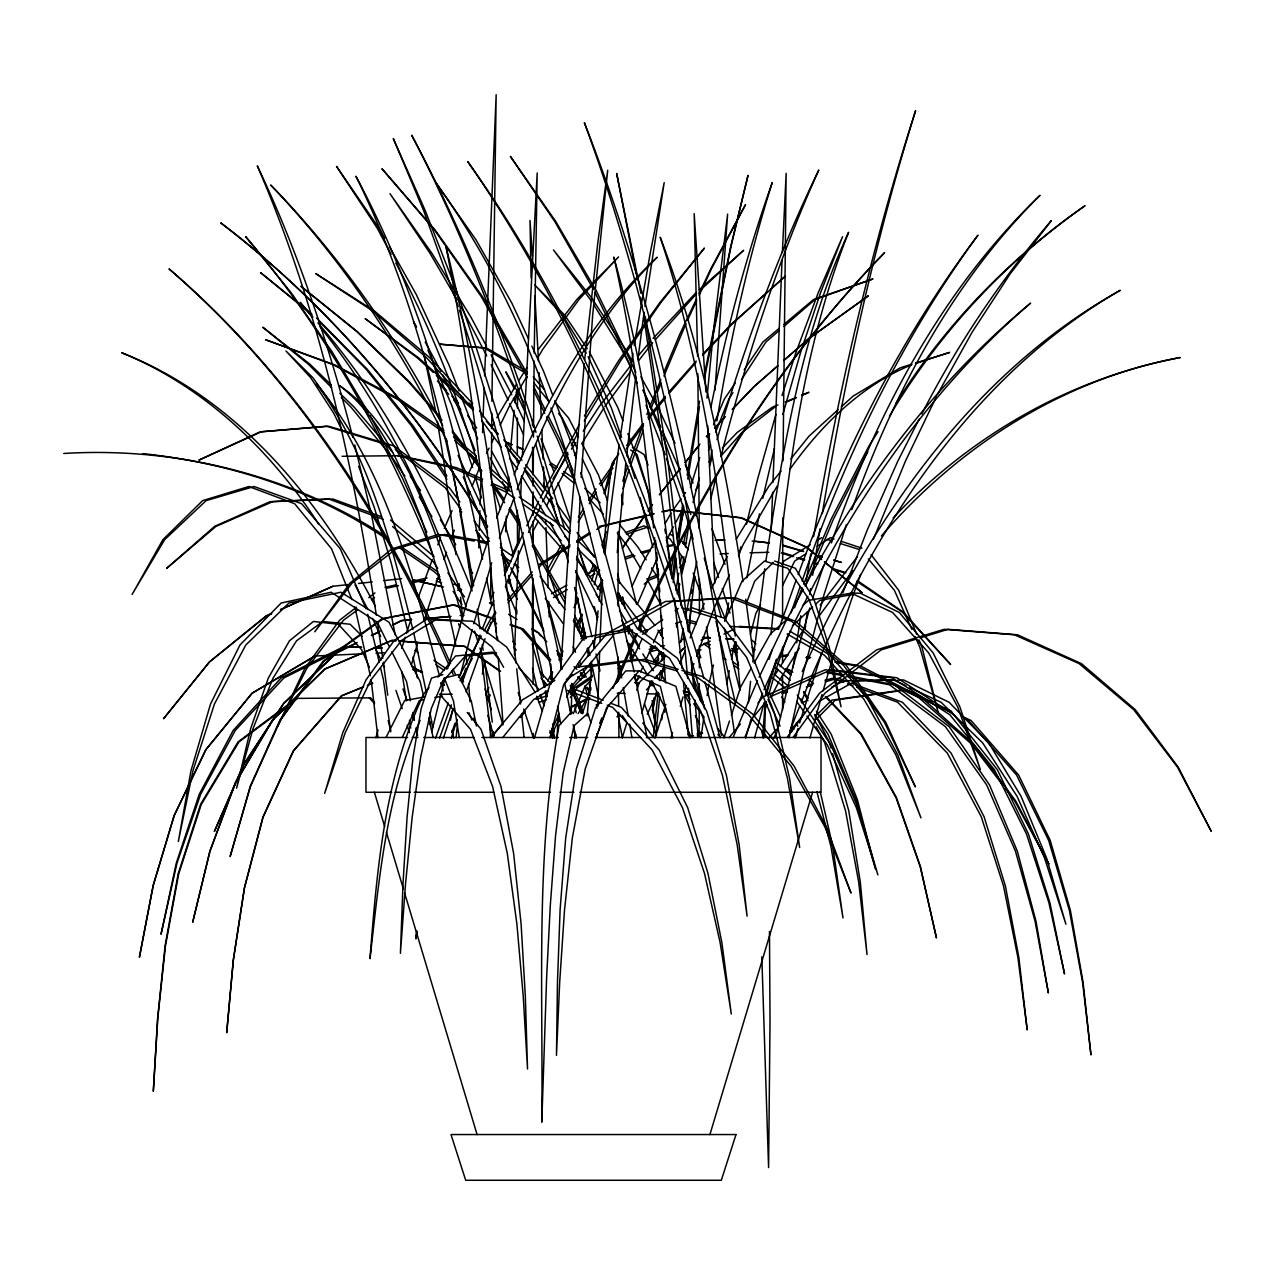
<?xml version="1.0" encoding="UTF-8"?>
<svg xmlns="http://www.w3.org/2000/svg" width="1275" height="1275" viewBox="0 0 1275 1275"><rect width="100%" height="100%" fill="white"/><g stroke="black" fill="none" stroke-linecap="round" stroke-linejoin="round"><path stroke-width="1.5" d="M490.413 737.508L490.429 723.817M517.283 462.889L517.283 458.984M517.299 455.079L517.395 418.057M532.982 578.212L533.093 684.293M533.014 546.8L533.062 521.316M618.008 605.944L618.216 531.563M782.547 674.555L782.595 709.92M782.547 662.777L782.563 647.078M782.563 619.602L782.786 517.698M490.716 598.692L490.843 567.407M532.567 583.966L532.376 634.679M532.679 545.19L532.695 529.587M699.353 667.797L699.385 646.106M699.433 614.55L699.385 579.376M533.093 515.435L533.109 511.514M533.125 507.609L533.189 491.927M533.205 486.046L533.237 478.221M533.253 474.3L533.38 448.864M699.098 737.269L699.21 709.442M699.274 695.528L699.322 683.607M517.443 408.335L517.666 390.07M491.337 479.464L491.656 432.56M491.688 428.655L491.815 413.02M533.476 437.134L533.508 431.269M533.54 427.364L534.129 361M783.025 460.944L786.149 173.368L782.372 252.625M491.927 401.29L496.166 94.733L484.596 375.902M534.209 353.207L537.189 172.97L522.352 456.673M571.152 713.745L572.045 684.181M596.859 737.54L596.971 733.635M597.8 706.318L599.648 651.35M764.474 737.428L765.383 707.96M478.747 547.867L479.177 534.177M479.304 530.273L479.926 510.733M480.117 504.868L481.312 469.694M482.572 432.56L482.906 422.79M483.113 416.925L484.181 387.616M599.999 641.468L602.485 582.308M771.248 529.428L772.602 492.262M772.953 482.476L782.037 260.387M514.447 654.808L518.415 550.736M573.16 652.657L580.125 497.154M518.718 542.879L519.61 521.316M520.598 497.808L521.507 476.26M504.262 560.745L504.454 556.856M505.649 531.659L506.398 516.152M557.095 737.396L558.354 713.745M581.209 477.488L592.716 314.638L607.713 170.26L597.863 242.314L584.667 359.709M507.864 490.493L508.661 476.643M715.004 390.198L727.627 214.136L713.745 328.552L706.956 398.103M560.841 668.419L569.638 532.552L584.269 363.63M689.201 632.543L691.162 601.322M603.856 552.76L607.171 502.669L610.916 469.822L614.917 459.271M691.703 593.512L691.974 589.608M510.574 449.23L514.128 410.279M762.625 737.603L765.207 702.668M765.781 694.907L766.068 691.034M653.167 707.928L653.979 698.094M617.243 552.601L625.754 463.67M770.897 634.663C785.033 498.971 797.863 360.156 848.592 232.305C800.987 335.644 782.962 449.406 765.877 561.032M587.09 716.056L588.811 698.477M589.193 694.572L592.19 665.327M416.67 930.957L415.889 938.878L416.893 931.18M456.115 737.699L457.486 724.216M748.377 702.668L750.577 681.328M655.701 735.484L659.781 696.23M688.627 631.205L694.779 576.125M594.07 647.812L598.055 610.821M653.31 737.444L658.171 692.309M626.647 455.781L635.699 376.89M661.613 678.571L662.761 668.769M663.908 658.968L664.371 655.047M599.17 601.115L601.704 579.774M604.701 554.545L619.14 444.465M661.741 719.833L662.442 713.952M659.653 678.571L660.593 670.73M661.789 660.928L662.729 653.087M752.792 661.9L764.761 568.762M657.549 662.777L658.761 653.007M660.912 635.396L661.629 629.531M791.695 731.818L792.173 727.945M637.946 359.231L644.098 312.232M673.2 582.563L676.292 559.103M677.583 549.318L683.687 506.334M675.846 551.278L672.132 578.659C658.824 470.507 642.903 362.259 613.833 257.072C633.803 346.21 645.023 437.022 653.565 527.882M677.71 537.572L682.699 504.39M804.908 629.244L807.314 611.857M809.737 594.469L810.533 588.668M619.969 438.696L632.958 353.35M644.943 306.398L664.195 182.628L650.457 251.94L634.217 345.509M709.984 463.478L711.976 449.884M687.751 479.017L699.465 406.964M700.852 737.779L704.007 716.693M707.147 695.624L708.868 684.133M792.938 667.893L795.265 652.433M796.716 642.775L800.78 615.713M683.878 496.581L684.468 492.676M687.145 475.113L699.545 401.131M678.491 591.664L679.702 583.902M681.519 572.252L683.942 556.713M685.44 546.991L689.074 523.69M812.653 575.184L819.921 528.966M822.343 513.554L823.252 507.785C845.883 373.687 875.144 240.561 915.609 110.654C870.713 249.773 838.105 392.62 813.625 536.663M675.941 590.58L678.746 573.176M680.308 563.502L681.551 555.773M683.416 544.17L688.309 521.316M734.416 650.027L735.675 642.154M806.151 580.954L810.709 554.003M716.885 420.925C730.161 340.377 747.676 260.419 772.283 182.516C746.146 255.797 726.272 331.197 710.86 407.426M515.084 402.661L517.363 390.07M670.491 573.176L675.065 548.027M676.834 538.369L684.245 510.016M746.799 577.878L759.486 513.857M482.412 674.172L484.914 660.737M704.581 377.814L731.053 246.33L748.027 175.36L730.766 246.33L704.533 373.942M680.754 642.058L683.288 628.527M685.472 616.941L696.772 561.494M652.816 710.111L656.211 692.516M725.363 618.407L728.583 603.011M726.623 684.133L729.268 670.762M731.515 659.318L734.91 642.138M762.801 498.286L774.435 448.497M738.719 556.617L740.839 546.959M450.378 720.263L452.928 708.661M788.97 737.715L803.409 672.308L824.001 594.692L846.441 524.535M709.33 682.221L713.442 665.04M719.403 640.225L720.327 636.416M677.073 593.799L679.368 584.301M681.663 574.786L691.783 532.982M775.487 737.715L791.361 672.308L809.864 607.936M710.844 498.652L715.96 477.631M721.092 456.609L723.881 445.134C748.648 351.247 778.882 258.618 818.805 169.989C776.905 256.61 744.09 347.294 717.044 439.556M431.699 731.866L444.64 679.671M462.347 681.854L465.678 668.419M580.778 636.05L583.153 626.503M746.417 524.2L757.685 478.81L775.901 414.391M693.074 502.477L699.258 477.998M578.197 630.328L582.117 615.028M750.433 634.424L755.82 613.546L760.506 604.796M549.876 737.906L563.646 684.787L595.983 637.532L632.607 630.025M460.163 675.814L472.244 629.595M473.742 623.826L491.72 562.737M604.047 493.521L612.064 463.415L618.773 453.597M754.561 738.018L764.251 702.302M766.291 694.779L776.714 659.334M696.038 515.849L699.178 504.39M709.585 466.156L712.199 456.609M690.428 487.417L699.688 457.534M375.902 737.747L378.022 730.081M809.976 737.986L822.024 694.604M823.076 690.843L830.87 664.403M594.293 584.667L597.991 571.407M641.835 713.155L650.425 682.731M764.41 709.888L766.546 702.382M768.682 694.859L775.104 672.339L788.444 633.611M782.85 414.391L800.668 352.203L820.542 292.772L842.552 236.704L818.215 292.772L796.03 352.203L781.989 395.553M411.363 664.865L417.435 643.843M424.049 620.893L439.046 574.292M591.791 580.89L595.616 567.63M602.183 544.887L606.278 531.707M745.636 738.018L751.039 719.227M812.589 598.485L823.809 565.096M447.764 668.307L466.793 602.645L488.883 537.891M534.448 737.906L549.796 684.787L584.109 637.532L628.511 628.846L669.502 658.251L700.692 711.067L722.447 775.327L737.173 844.672L747.102 916.151L739.149 844.672L726.415 775.327L706.621 711.067L677.423 658.251L638.393 628.846M765.414 694.859L771.407 674.22M670.921 738.082L672.562 732.456M680.292 706.238L683.049 696.883M684.165 693.138L686.364 685.647M709.904 1134.622L812.605 792.269M795.09 737.986L797.943 728.551M799.664 722.893L821.53 653.613M622.248 737.874L626.902 722.654M636.783 690.333L639.11 682.731L665.502 656.37M499.402 538.034L514.319 497.17M623.045 488.612L628.989 469.869M832.065 660.625L850.664 601.975L860.657 574.387M401.689 648.401L405.243 637.213M406.438 633.5L411.188 618.598M451.207 738.193L457.167 719.642M466.124 691.799L485.042 638.663M574.563 738.082L575.774 734.336M582.404 713.745L590.851 687.528M654.952 738.082L665.821 704.374M769.064 659.334L772.076 650.059M779.296 627.778L796.158 580.045M604.605 493.521L611.347 472.818M622.774 481.105L627.81 466.172M723.913 737.986L729.491 720.997M731.34 715.339L740.648 687.034L751.198 668.18M443.349 738.193L453.326 708.502M444.051 559.582L446.553 552.234M450.936 539.373L454.298 530.177M451.796 732.631L454.952 723.355M831.427 542.895C876.212 414.646 941.093 290.238 1040.033 195.33C952.043 282.397 893.392 394.134 851.812 509.665M627.252 629.946L628.527 626.232M790.978 612.924L800.174 586.643M802.134 581.018C844.257 458.347 901.058 339.963 977.973 235.174C900.501 337.875 842.137 453.948 798.166 574.579M771.949 672.339L776.475 659.43M794.548 607.777L802.118 587.679M439.556 738.209L451.318 704.82M435.572 738.209L448.258 702.971M630.312 466.172L642.935 431.046M648.258 416.272L649.581 412.574M650.919 408.877L655.796 396.031M873.343 539.437L905.489 461.008L936.408 396.573M487.034 633.197L491.018 622.232M492.341 618.566L495.178 611.235M691.241 670.841L693.903 663.542M696.58 656.242L713.904 608.749L729.443 574.69M629.165 462.474L643.492 423.667M646.903 414.423L648.258 410.725M649.628 407.028L660.785 379.679M417.977 598.182L432.337 559.582M437.803 544.887L440.544 537.54M517.092 489.775C549.174 404.797 592.19 321.81 657.199 257.231C595.266 314.925 552.426 389.289 517.762 465.71L514.112 474.714M595.855 738.257L608.318 705.027M746.497 603.059L754.688 581.161L773.319 562.387M462.076 682.523L480.037 635.014M482.109 629.531L493.744 600.573M599.664 723.499L601.752 717.952M612.924 688.42L635.89 633.834M842.823 592.779L867.159 530.241L897.871 461.008L919.148 419.188M680.053 663.542L685.089 650.76M690.126 637.962L704.198 603.521M789.799 731.212L799.839 705.776M801.274 702.143L810.581 678.539M708.39 450.25L710.573 444.784M715.673 432.034L728.758 399.234L732.998 392.684M745.174 736.711L762.593 693.249M764.044 689.632L794.309 622.598M460.259 515.451L461.741 511.769M468.451 495.194L469.949 491.512M472.18 485.982L479.623 467.574M496.613 517.937L510.462 483.719M488.022 700.278L490.253 694.811M657.278 392.397L660.992 383.313M663.956 376.045L685.982 323.611M505.777 585.432L524.248 541.397M485.823 694.811L488.851 687.544M663.813 372.412L679.75 334.273L696.628 298.733M805.529 585.878L833.324 519.355L867.797 451.717M773.782 738.48L776.061 733.029M637.277 604.398L657.422 557.685M708.151 437.5L709.681 433.851M713.522 424.734L724.28 399.234L735.34 382.867M616.638 682.874L637.325 633.834M638.855 630.201C698.796 491.815 779.105 361.032 884.627 252.625C782.707 356.665 704.469 481.679 644.465 613.897M476.531 726.081L471.272 700.979L458.155 674.602L444.178 678.141L431.348 708.406L420.638 757.318L412.144 817.434L405.546 883.734L400.414 953.302L403.012 883.734L407.06 817.434L413.02 757.318L421.18 708.406L431.476 678.141L442.903 674.602M733.412 736.711L757.446 680.722M803.648 584.077L831.077 519.355L868.642 446.521L878.029 431.699M504.422 575.471L523.451 532.838M638.201 628.384L643.604 615.666M573.304 713.602L584.842 686.763L591.393 679.639M724.646 621.308L742.002 581.161L764.49 561.048L787.727 568.268L808.972 599.425L826.79 647.716L841.038 706.796L829.34 647.716L814.04 599.425L795.345 568.268L774.642 561.048M444.258 528.488L452.099 510.574M466.985 476.531L476.26 457.263M420.128 720.423C386.182 794.915 379.312 878.22 370.005 958.625C377.033 868.753 384.652 776.268 423.938 693.743L429.006 687.703M635.827 682.858L639.03 675.575M640.64 671.925L643.046 666.458M645.453 660.992L651.86 646.409M653.469 642.775L658.283 631.842L662.873 628.336M550.338 733.237L559.279 713.49M566.594 697.329L571.471 686.556L613.705 634.982M508.932 583.424L510.558 579.854M552.553 733.284L559.056 718.972M738.432 554.976L743.341 544.218L777.113 486.11M574.738 605.8L578.037 598.644M589.592 573.607L593.72 564.65M632.033 586.325L642.871 562.833L655.509 540.552M811.41 676.738C877.407 524.264 972.937 374.93 1120.279 290.302C971.55 373.192 871.733 519.913 802.23 671.543M402.358 737.221L419.348 700.549L423.204 699.8M528.44 532.392L540.998 505.41M542.672 501.808L567.662 452.402M687.639 320.057L696.724 300.502M699.21 295.178L711.609 268.515L745.572 204.574L710.972 268.515L699.162 293.393M759.135 677.2L785.241 622.598L803.25 589.321M631.157 661.789L642.154 638.887M647.27 714.08L657.422 692.867M490.524 599.473L493.967 592.333M504.294 570.929L506.876 565.59M512.04 554.88L519.786 538.831M526.814 525.826L538.592 501.33M540.281 497.824L579.36 424.463M486.476 453.438L489.042 448.131M491.608 442.823L494.19 437.516M500.182 425.149L509.602 405.705L526.718 376.619M711.864 587.823L727.18 556.426M782.579 585.576L794.66 561.096L806.007 553.653M386.134 737.221L404.637 700.549L424.049 697.043M764.665 709.601L767.311 704.406M770.833 697.473L778.77 681.886M921.809 413.961C957.222 344.744 1000.732 279.703 1051.317 220.655L1010.151 273.902L972.14 332.185L937.268 394.788M549.939 677.423L552.633 672.148M558.928 659.86L562.53 652.832M575.997 626.471L581.607 616.048M547.708 680.946L552.202 672.148M559.406 658.091L563.008 651.079M575.615 626.471L582.229 614.343M573.973 607.665L578.436 599.059M592.684 571.535L595.361 566.371M795.217 620.845L807.888 596.333M809.689 592.827C864.96 484.038 937.523 382.755 1030.614 303.131C937.093 380.699 862.713 479.288 805.147 585.831M491.449 428.049L494.126 422.886M496.804 417.738L516.598 384.11M666.347 540.552L673.487 526.83M675.272 523.403L681.535 511.402M547.931 574.754L562.928 547.278M571.359 445.421L577.814 433.197M532.727 531.771L538.289 521.3M546.624 505.585L550.322 498.589M553.095 493.361L568.172 465.534M782.005 564.586L783.886 561.096L810.183 544.823M547.437 569.558L560.936 545.604M460.1 680.85L472.276 658.474M486.317 632.655L493.823 618.885M458.442 677.408L481.249 636.097M484.102 630.934L490.763 618.885L495.943 613.036M552.856 479.113L568.204 454.107M754.083 663.048L770.419 633.914L788.046 618.423M665.231 523.403L671.048 513.124M578.133 713.617L589.974 693.138M537.779 357.797L542.815 349.238L579.201 299.274L618.566 256.897L577.017 299.274L538.448 349.238M597.322 588.875L602.342 580.38M597.672 588.875L602.692 580.38M584.285 420.973L620.829 360.411L660.832 302.621L704.406 248.083L659.828 302.621L618.805 360.411L584.396 415.921M578.085 522.176L584.141 512.136M589.193 503.768L596.254 492.054M578.388 517.156L583.52 508.789M588.652 500.422L596.047 488.851M779.647 680.149L799.298 648.194M818.933 616.239L852.672 570.722M736.217 539.245L768.952 486.11L781.097 470.969M574.467 455.398L576.571 452.019M581.814 443.572L603.856 408.096M889.472 416.16C938.751 333.078 1005.895 261.008 1085.057 205.705C1009.625 258.283 944.345 325.539 895.751 403.697M518.67 380.795L527.005 367.503M774.833 675.097L778.021 670.06M780.141 666.697L797.146 639.779M799.266 636.416L805.641 626.328M741.508 379.599L765.956 341.955L779.344 330.384M571.423 449.167L575.71 442.6M583.217 431.078L599.282 406.422L630.519 365.766M695.56 490.301L698.796 485.424M744.186 369.782L762.976 341.955L779.328 328.233M623.14 546.832L645.517 514.303M648.879 509.426L652.242 504.549M622.327 548.457L645.803 514.303M648.035 511.052L652.497 504.549M570.228 694.238L574.658 687.815L592.556 675.495M600.716 485.648L612.956 468.021M626.312 448.784L643.54 425.181M549.844 683.448L553.175 678.683M580.986 638.903L585.432 632.543M570.371 697.441L577.097 687.815L590.261 678.858M599.441 484.038L614.12 463.207M626.551 445.581L643.014 423.667M429.436 724.327L431.699 721.172M674.284 508.279L681.041 498.876M683.288 495.752L685.536 492.612M793.337 737.046L825.084 693.026L881.216 649.883L916.47 639.03M604.908 406.422L630.232 372.029M638.281 361.08L652.641 342.752M787.36 737.046L819.698 693.026L876.594 649.883L944.169 629.308L1014.374 634.775L1079.096 663.606L1133.778 709.729L1177.462 767.12L1211.25 831.316L1178.227 767.12L1135.324 709.729L1081.407 663.606L1017.45 634.775L948.01 629.308L920.183 637.883M790.197 468.929C821.212 425.133 861.581 385.193 911.784 364.73M637.739 356.394L650.425 341.302M820.144 605.067L857.39 556.665M520.423 717.554L525.268 711.45M790.819 458.841L809.051 436.13L838.392 409.466M648.417 419.108L665.502 397.88M669.168 393.322L695.895 362.483M660.307 493.329L680.117 468.738M685.073 462.586L699.927 444.13M659.318 494.875L680.34 468.738M685.297 462.586L698.891 445.66M502.685 737.587L533.364 699.784L548.218 690.604M753.892 716.534L766.148 701.473M647.955 417.594L665.279 396.35M668.992 391.808L696.182 361.064M789.687 731.563L802.15 716.47M491.289 737.428L502.701 723.674M729.141 737.635L740.424 724.072M757.956 702.971L762.96 696.947L825.276 669.789L891.958 677.774L949.875 714.765L994.341 769.606L1026.439 833.898L1048.942 902.827L1064.545 973.957L1049.915 902.827L1028.399 833.898L997.289 769.606L953.796 714.765L896.851 677.774L831.157 669.789L769.829 696.947M437.867 677.137L455.605 656.019L492.692 652.131L499.083 659.478M490.748 737.587L522.575 699.784L554.832 680.42M564.777 683.528L572.459 674.427M578.85 666.841L607.012 633.468L665.454 601.481L730.288 597.784L791.759 621.403L843.668 665.47L884.515 722.463L915.402 786.914L885.838 722.463L846.313 665.47L795.727 621.403L735.579 597.784L672.053 601.481L618.407 631.539M634.998 682.619L640.05 676.77M653.9 660.673L661.454 651.892M768.825 738.05L776.443 729.284M507.944 602.772L532.344 574.929M538.767 567.598L541.333 564.666L569.877 546.561M639.094 670.889L606.549 708.008L585.241 768.857L572.332 837.978L564.538 909.776L559.677 982.419L556.474 1055.333L557.462 982.419L560.107 909.776L565.686 837.978L576.364 768.857L595.457 708.008L625.802 670.889L639.094 670.889L675.893 686.348L690.11 737.842M655.207 339.851L696.644 293.601M507.625 599.84L532.297 571.997M440.831 683.591L465.391 656.019L496.628 652.912M721.092 455.876L741.923 432.48L774.849 407.123M646.457 689.934L653.007 682.603M660.864 673.806L664.785 669.407M680.499 651.812L683.113 648.879M655.318 646.027L650.043 651.892L657.788 649.708M570.244 713.347L559.024 725.618C535.102 856.226 543.325 990.085 541.795 1122.223L546.656 976.809L550.322 905.122L555.549 835.762L563.199 772.714L574.133 725.618L587.855 713.347L590.883 722.813M653.103 338.401L696.341 292.294M881.392 535.978C958.386 446.425 1063.223 379.217 1180.188 357.542C1070.251 378.022 969.08 436.48 893.09 518.033M702.557 355.406L731.818 324.28L785.113 276.34L770.546 289.298M702.908 353.988L731.197 324.28L767.63 291.879M706.366 436.656L709.091 433.803M714.542 428.081L725.427 416.638M706.557 436.656L709.283 433.803M714.717 428.081L724.232 418.072M573.702 686.763L589.99 669.678M708.932 461.948L711.625 459.143M722.383 447.923L737.173 432.48L772.475 407.123L777.957 404.892M654.569 678.428L664.227 668.419M679.432 652.688L684.962 646.967M679.384 642.504L683.543 638.345M816.032 719.451L835.348 700.134L906.19 689.903L932.503 702.334M794.086 737.396L796.875 734.623M815.012 716.693L831.746 700.134L903.082 689.903L952.6 713.092M792.476 625.866L812.605 607.059M815.49 604.366L819.809 600.35L854.457 594.182M699.481 290.971L743.644 250.282L699.306 289.664M618.407 678.332L621.339 675.654M841.325 406.805L853.055 396.142L900.278 367.806L911.673 364.252M617.992 668.403L620.941 665.789M629.786 657.98L635.683 652.768M802.724 605.513L808.605 600.35L851.27 593.162L860.227 593.162L899.353 612.526L933.061 652.8L959.932 706.988L980.332 769.574L957.684 706.988L928.582 652.8L892.643 612.526L851.27 593.162M777.766 365.782L754.003 386.612L732.232 409.482L754.131 386.612L777.862 365.782M783.79 326.527L815.012 299.529L872.977 278.954L813.53 299.529L783.79 324.488M644.178 584.173L648.608 580.348L657.693 576.619M649.772 683.575L652.752 681.025M619.873 600.716L622.869 598.182M356.474 607.203L339.532 620.303L304.837 668.403L277.376 726.846L306.781 668.403L343.405 620.303L357.398 609.976M368.81 597.688L374.962 592.923M684.308 611.984L688.898 608.478M297.585 698.381L238.999 741.891L201.275 804.429L178.691 873.901L165.479 945.731L157.781 1018.374L153.319 1091.273L157.606 1018.374L165.097 945.731L178.133 873.901L200.542 804.429L238.074 741.891L296.469 698.381L370.515 697.855L374.547 702.19M371.392 599.648L374.515 597.353M645.548 631.842L662.681 619.57M675.128 610.661L678.252 608.43M629.754 651.955L633.038 649.724M817.339 546.21L830.312 537.699L834.025 538.927M576.587 542.305L590.022 533.779M596.732 529.523L601.768 526.32L653.692 514.048M655.254 662.107L658.585 660.004M538.783 564.666L570.084 544.983M576.667 540.839L589.847 532.552M653.74 662.107L658.745 658.952M566.355 679.4L586.133 667.16L644.863 659.271L678.188 669.263M818.391 539.723L821.674 537.699M315.084 656.051L252.195 693.217L205.912 749.716L174.229 815.538L153.191 885.488L139.421 957.206L153.191 885.488L174.117 815.538L205.753 749.716L251.988 693.217L314.829 656.051L364.379 653.708M553.509 597.529L567.295 589.592M589.719 576.714L594.899 573.734M819.49 701.091L855.764 680.818L894.062 680.133M551.453 593.736L566.992 585.097M585.974 574.515L596.333 568.762M801.975 703.115L807.187 700.342M831.523 687.321L843.683 680.818L893.584 679.973L905.903 685.759M571.232 706.78L588.668 697.696M570.562 707.705L589.799 697.696M616.909 716.853L620.383 715.084M699.911 646.282L710.223 641.086M723.977 634.169L734.288 628.973M357.207 642.52L336.058 653.055L283.448 703.529L243.573 764.617L214.343 831.491L243.732 764.617L283.751 703.529L336.504 653.055L355.932 643.397M371.296 635.492L380.109 631.109M392.445 624.957L401.258 620.574L411.06 619.746M371.838 635.492L378.898 631.986M393.035 624.957L401.864 620.574L411.682 619.746M689.903 737.396L693.488 735.675M697.058 733.938L700.628 732.201M701.059 640.225L708.231 636.767M697.329 735.579L702.589 733.045M271.447 613.626L266.045 616.032L209.371 661.964L163.519 718.733L209.482 661.964L266.268 616.032L271.687 613.626M280.436 609.609L332.632 586.309L348.298 584.572M280.707 609.609L332.982 586.309M785.623 402.438L796.381 397.752M801.768 395.409L808.94 392.286L801.656 395.25M679.527 567.646L683.177 566.148M785.241 401.928L796.19 397.481M363.248 686.906L341.333 695.847L293.298 750.832L262.873 817.195L244.37 887.846L233.293 960.027L226.695 1032.75L233.357 960.027L244.513 887.846L263.08 817.195L293.585 750.832L341.684 695.847L363.614 686.906M368.73 684.675L372.38 683.177M367.28 685.424L372.762 683.177M647.557 578.866L658.633 574.372M680.786 565.399L684.484 563.917M808.525 679.559L813.944 677.423M811.681 676.021L815.347 674.602M625.292 532.583L644.002 525.858L649.198 528.472M539.261 702.206L546.592 699.704M568.57 692.213L575.886 689.711L603.171 700.31M626.471 534.097L648.035 527.021M536.201 699.322L547.166 695.72M915.577 363.502L949.652 352.41L915.466 363.072M642.409 634.153L646.138 632.958M675.925 623.347L681.519 621.547M640.225 631.954L647.636 629.627M781.926 693.68L787.552 692.134M806.358 686.986L812 685.44M825.148 681.838L838.312 678.236L847.461 681.663M783.041 691.624L786.866 690.588M807.84 684.93L813.546 683.384M824.989 680.292L832.623 678.236L843.763 682.348M649.118 649.326L656.784 647.365M663.319 511.785L671.001 509.968L741.652 517.809L806.677 547.166L821.674 559.486M599.728 526.32L646.234 515.419M650.107 514.51L653.979 513.602M661.725 511.785L669.471 509.968L740.632 517.809L806.167 547.166L821.291 559.486M384.954 587.313L396.445 584.779M411.777 581.384L427.093 577.989M386.947 588.173L398.438 585.719M411.857 582.882L425.276 580.029M434.791 697.584L442.521 696.086M781.942 656.657L787.663 655.637M782.675 655.637L788.476 654.617M576.89 667.16L637.149 659.271L677.073 670.937M358.482 583.472L372.22 581.942M383.552 580.619L401.641 578.659M424.782 618.598L450.282 616.462M460.084 615.634L464.004 615.315M423.475 618.758L450.983 616.462M650.123 646.744L654.76 646.329M660.609 646.011L664.514 645.803M375.918 653.135L384.094 652.768M720.072 553.924L728.248 553.541M749.987 552.808L768.793 552.282M733.157 649.102L737.093 649.023M697.09 649.995L701.027 649.899M734.384 649.102L738.321 649.023M897.903 680.069L903.64 679.973L949.174 702.318L988.778 742.99L1021.116 796.397L1046.504 857.868L1065.916 924.232L1044.496 857.868L1017.099 796.397L982.738 742.99L941.125 702.318L909.426 687.416M342.162 456.291L399.457 455.685L456.179 467.574L482.715 479.177M452.179 694.238L439.572 694.238L470.475 729.252L492.612 786.548L507.307 853.437L516.901 924.136L523.228 996.285L527.531 1068.992L525.332 996.285L521.108 924.136L513.618 853.437L501.011 786.548L480.978 729.252L467.208 712.502M407.618 737.492L365.973 737.492L365.973 792.269L391.808 792.269M412.255 737.492L417.993 737.492M423.746 737.492L474.077 737.492M481.854 737.492L558.307 737.492M569.686 737.492L587.632 737.492M595.345 737.492L640.879 737.492M646.298 737.492L821.02 737.492L821.02 792.269L579.806 792.269M395.091 792.269L410.359 792.269M414.168 792.269L493.728 792.269M501.505 792.269L550.481 792.269M559.964 792.269L573.941 792.269M63.75 453.47C177.496 446.537 293.457 475.479 388.716 538.385M617.227 693.265L625.133 693.425M646.871 693.823L659.494 693.998M684.691 694.461L688.58 694.54M361 647.11L347.358 646.568L283.927 677.886L235.206 730.543L200.653 794.213L177.002 863.063L161.032 934.256L176.301 863.063L199.267 794.213L233.118 730.543L281.137 677.886L343.883 646.568L361.733 647.286M374.627 647.636L382.42 647.939M375.615 647.827L381.576 648.067M702.477 637.357L710.334 637.739M726.033 638.536L733.89 638.934M702.493 637.819L710.303 638.201M725.905 638.966L733.715 639.349M729.746 626.392L778.674 629.165M739.452 626.392L778.611 628.702M396.174 640.735L392.238 640.417L325.061 669.056L272.818 720.088L235.524 782.882L209.945 851.302L192.684 922.271L209.833 851.302L235.301 782.882L272.483 720.088L324.615 669.056L391.664 640.417L395.601 640.735M400.095 641.054L464.993 646.377L500.565 671.272M399.521 641.054L464.323 646.377L499.816 671.272M142.928 453.613C230.169 462.953 316.327 490.732 388.971 540.584M805.928 657.502L809.8 658.139M834.997 662.315L856.322 665.853M806.756 656.864L810.565 657.502M835.412 661.677L858.33 665.534M488.182 542.178L444.608 534.432L395.983 548.935L352.027 583.137L314.766 631.794L349.94 583.137L391.808 548.935L438.361 534.432L474.204 541.078M634.679 682.476L638.568 683.161M650.202 685.233L654.091 685.918M683.193 691.098L689.01 692.134M635.348 682.81L639.205 683.512M683.719 691.448L689.52 692.484M477.982 541.779L485.52 543.182M826.487 672.515L843.699 675.877M847.524 676.611L889.583 684.818L945.413 726.67L986.643 784.906L1015.442 851.206L1035.077 921.251L1048.353 992.954L1036.017 921.251L1017.338 851.206L989.496 784.906L949.206 726.67L894.333 684.818L847.763 675.607M828.352 671.782L843.875 674.842M397.497 455.685L452.227 467.574L482.189 481.169M413.259 579.982L442.122 586.58M457.502 590.102L461.359 590.978M412.781 579.982L443.509 587.026M686.651 621.69L696.007 624.113M687.113 619.746L696.517 622.248M704.692 643.238L710.43 644.831M729.555 650.123L737.205 652.242M782.802 545.636L803.553 551.581M818.63 555.9L822.391 556.984M731.499 648.545L737.046 650.123M684.675 673.152L696.086 676.483L748.122 714.159L790.994 766.052L824.877 826.901L850.999 893.058L826.407 826.901L794.086 766.052L752.744 714.159L702.254 676.483L681.886 670.379M782.722 545.11L803.489 551.23M818.598 555.693L822.375 556.808M681.695 607.888L715.721 618.168L746.576 657.231L770.227 713.299L787.408 778.228L799.664 847.492L789.544 778.228L774.467 713.299L752.951 657.231L724.216 618.168L690.428 607.314M413.1 669.423L422.535 672.292M412.67 669.423L416.447 670.57M388.763 445.294L326.559 426.233L260.18 431.827L198.868 460.148L261.216 431.827L328.615 426.233L393.736 445.868L449.278 487.656L459.908 501.888M827.3 539.452L831.029 540.632M840.384 543.564L859.095 549.429M781.432 553.079L792.811 556.649M796.588 557.844L804.174 560.219M813.657 563.183L817.45 564.379M832.607 569.144L843.97 572.698M782.356 552.489L793.56 556.059M799.17 557.844L804.78 559.629M814.119 562.594L817.849 563.789M832.798 568.538L845.867 572.698M436.751 578.595L440.528 579.822M453.788 584.077L459.462 585.894M841.436 541.397L861.868 548.17M436.178 581.033L441.612 582.85M457.964 588.333L461.598 589.544M495.385 619.188L454.569 604.86L383.185 618.758L324.025 661.263L280.612 719.897L250.506 786.404L230.122 856.545L250.187 786.404L279.99 719.897L323.101 661.263L381.942 618.758L453.007 604.86L495.497 619.841M510.223 624.383L523.212 628.942L550.752 659.844M510.271 625.037L521.347 628.942L550.019 661.311M381.225 516.662L332.855 499.019L272.691 501.681L216.001 526.384L166.611 568.363L214.63 526.384L269.965 501.681L328.759 499.019L383.249 519.371M847.492 683.719L853.055 685.791M856.784 687.161L897.664 702.27L947.277 753.047L981.24 816.717L1003.505 885.95L1017.896 957.461L1027.204 1029.881L1018.852 957.461L1005.401 885.95L984.077 816.717L951.07 753.047L902.397 702.27L852.959 683.719M567.263 690.381L601.752 703.306M607.203 705.33L612.653 707.37L652.274 750.082L682.476 807.712L704.453 873.232L720.136 942.671L731.292 1013.992L721.889 942.671L707.944 873.232L687.703 807.712L659.239 750.082L621.355 707.37L610.454 703.131M511.992 444.561L506.51 442.313L511.881 444.688M517.475 446.792L522.941 449.039M491.56 483.05L511.036 491.576M517.252 447.047L522.623 449.406M634.44 674.762L660.37 686.348L672.833 737.842M491.002 485.169L505.107 491.576L514.765 498.382M669.455 534.018L673.025 535.659M964.984 718.893L968.522 720.55L1016.573 775.057L1048.688 840.496L1069.406 910.509L1082.587 982.356L1090.954 1054.919L1083.097 982.356L1070.426 910.509L1050.249 840.496L1018.629 775.057L971.104 720.55L962.322 716.407M936.009 703.991L951.803 711.434M785.687 668.738L792.779 672.196M786.739 668.738L792.03 671.335M666.522 537.173L669.981 538.927L675.511 547.055M858.091 666.745L918.335 697.298L971.311 743.883L1002.564 784.954M860.242 665.853L921.267 697.298L973.271 743.883L1015.569 800.748L1048.942 864.115L1014.581 800.748L1004.971 788.109M787.153 633.994L824.479 655.254L863.828 699.098L895.815 754.832L920.964 817.913L897.743 754.832L867.701 699.098L830.296 655.254M411.953 666.427L422.2 672.371M440.991 683.257L444.417 685.233M411.634 666.427L421.882 672.371M440.656 683.257L444.067 685.233M527.372 371.822L486.604 348.011L439.54 344.17L484.532 348.011L526.607 373.814M789.815 631.173L828.607 654.25M632.4 447.429L644.05 454.522L648.051 465.2M490.174 602.82L493.537 604.892M508.629 614.247L517.028 619.443M532.137 628.782L538.847 632.942L546.752 641.771M489.568 602.82L492.915 604.892M533.125 629.834L536.472 631.906M734.097 647.19L737.348 649.278M550.848 462.937L557.255 467.224M563.678 471.527L574.913 479.033M856.943 581.464L902.317 612.096L950.64 664.498L903.274 612.096L857.358 580.587M433.867 660.338L446.967 669.168M519.132 497.059L562.913 526.734L569.989 533.364M401.737 547.214L437.516 571.535M414.933 650.425L418.168 652.625M435.97 664.753L444.067 670.268M400.238 548.33L434.042 571.535L439.891 576.746M500.278 547.66L513.108 556.633M522.814 504.055L553.414 525.603M443.875 430.265L400.175 399.457L334.544 364.777L265.63 339.74L333.317 364.777L397.72 399.457L443.748 432.56M453.597 437.118L476.276 455.892M733.252 662.123L738.129 665.566M703.577 643.7L710.016 648.306M722.877 657.518L726.097 659.812M734.129 665.566L738.958 669.024M454.856 440.544L477.073 460.259M630.679 449.963L636.99 454.522L647.971 490.094L652.29 519.339M549.668 464.387L555.9 468.897M562.148 473.392L574.021 483.177M501.378 554.8L510.892 561.781M514.064 564.108L518.813 567.598M395.314 449.453L445.15 487.656L461.295 509.793M771.662 677.105L785.257 688.133M312.008 314.303L260.562 272.611L311.371 314.192M824.319 561.956L862.139 592.748L824.67 561.956M390.532 520.041L434.106 556.617M774.037 674.092L789.066 686.747M785.48 669.375L791.408 674.427M392.604 526.543L433.293 561.669L437.707 568.252M752.234 647.413L755.151 649.947M775.598 667.67L790.213 680.324M493.712 621.18L496.676 623.794M463.112 397.609L418.742 357.988L365.128 318.591L417.515 357.988L433.388 372.523M489.409 467.638L511.275 487.225M751.549 639.827L755.916 643.732M777.75 663.319L790.851 675.065M556.506 650.744L562.339 656.051M574.021 666.682L576.938 669.343M581.32 673.327L584.237 675.973M558.482 653.406L561.383 656.051M580.3 673.327L584.667 677.312M436.273 375.153L473.248 410.183M490.253 472.308L509.299 489.743M578.467 541.317L595.441 557.207M584.731 488.277L600.174 502.796M331.325 384.986L309.921 364.204L262.809 327.261L308.343 364.204L331.723 387.759M339.883 393.29L354.147 407.155L392.7 452.338M564.793 536.297L568.985 540.393M577.384 548.569L599.728 570.419M362.259 636.257L350.115 624.24L322.862 621.483L296.533 640.799L272.962 678.252L252.96 728.854L236.576 788.189L250.601 728.854L268.228 678.252L289.441 640.799L313.411 621.483L338.305 624.24L361.574 649.613L369.399 667.319M341.349 397.449L350.976 407.155L390.532 455.35L404.86 476.133M316.551 317.985L367.343 369.352L412.941 425.627L446.887 476.053M588.907 498.35L603.25 514.064M318.702 320.758L366.228 369.352L411.251 425.627L446.903 479.304M437.421 381.066L446.632 390.644M451.892 396.127L458.474 402.98M810.486 680.85L813.195 683.719M825.387 696.628L860.609 733.906L896.038 797.768L920.215 866.697L936.456 937.922L920.454 866.697L896.516 797.768L861.326 733.906L826.28 696.628M469.025 402.884L473.025 407.139M486.381 421.34L498.413 434.106M503.752 439.779L521.953 460.243M472.722 403.713L429.324 357.335L374.611 311.148L315.802 273.647L373.033 311.148L426.169 357.335L473.471 409.514M369.224 697.855L374.595 703.625M518.798 667.686L538.369 688.883M505.394 445.262L519.276 461.789M535.898 512.885L561.207 540.823M512.725 641.293L515.371 644.226M540.536 672.196L551.135 683.974M557.287 653.533L561.239 657.948M578.372 677.057L581.002 679.989M538.146 632.942L540.775 635.89M557.86 654.999L561.797 659.414M577.575 677.057L580.205 679.989M513.602 647.174L516.216 650.123M541.062 678.093L547.597 685.44M534.496 517.283L566.769 554.322M439.795 384.237L448.704 394.326M453.804 400.095L460.721 409.53M440.608 417.307L409.53 381.942L357.351 331.643L300.948 286.301L356.904 331.643L408.637 381.942L441.995 420.256M452.258 430.568L465.71 447.445M452.258 432.034L481.822 470.969M312.837 317.045L300.135 302.287L312.518 317.571M317.905 322.942C385.942 401.274 433.755 495.082 472.164 590.883M533.285 376.762L544.616 390.007M554.689 401.784L568.523 417.961L578.499 436.943M868.387 558.96L894.381 590.293L911.864 629.356M617.259 579.408L654.792 625.196M619.395 524.376L637.723 546.847L646.186 559.805M319.945 326.735C386.373 409.402 430.711 507.45 466.124 606.773M533.986 382.946L548.744 401.227M558.577 413.403L562.275 417.961L577.049 448.21M525.651 464.849L552.808 498.668M556.506 503.274L570.308 522.718M717.522 728.232L724.901 737.412M686.396 694.572L690.046 699.162M693.68 703.752L703.37 715.992M717.921 734.352L720.343 737.412M617.849 593.146L647.078 631.89M524.073 467.925L543.262 492.517M545.652 495.592L554.051 506.35M871.048 554.673L898.7 590.293L916.709 634.297M699.64 699.449L704.422 705.712M479.512 410.964L497.457 434.584M505.824 445.597L518.989 462.921M681.328 540.472L688.357 549.796M470.443 453.709L478.699 464.706M491.704 481.966L504.358 499.449M539.947 576.157L564.984 609.45M573.336 620.543L583.185 639.747M617.275 532.791L627.81 546.847L640.847 568.714M576.412 558.944L601.083 591.839M493.521 486.668L504.661 502.748M474.077 520.869L489.441 541.429M481.711 420.415L501.362 447.174M509.442 458.203L517.523 469.216M596.11 594.501L599.633 599.314M642.839 722.957L653.135 737.077M570.037 709.506L572.379 712.709M467.606 415.491L476.723 428.017M476.276 530.368L486.636 544.6M410.215 476.133L420.559 490.508M545.206 598.357L563.215 623.714M334.767 408.574L312.901 377.719L285.951 350.992L310.718 377.719L333.859 413.451L342.338 430.87M796.636 701.489L804.621 712.805M806.9 716.04L827.443 745.11L856.306 807.489L877.901 874.889L858.059 807.489L830.965 745.11L797.242 695.034M577.097 532.552L594.102 557.095M447.892 572.873L464.53 596.891M419.188 496.899L431.922 516.646M678.826 551.932L685.456 561.701M622.2 715.371L626.631 721.873M587.233 348.681L564.729 315.148L534.783 285.01L562.53 315.148L586.117 353.334M589.369 351.868L617.945 407.825L622.901 420.734M814.837 714.558L828.017 734.177L855.764 799.568L875.399 868.976L857.358 799.568L831.188 734.177L816.462 711.291M560.633 516.184L570.515 530.91M590.277 560.378L602.469 580.858M453.135 591.329L461.948 604.525M472.754 427.571L476.021 432.496M625.706 349.605L590.819 296.788L553.477 249.996L591.919 301.745M781.718 696.979L784.97 701.935M651.477 567.901L658.872 579.232M657.98 630.089L663.271 638.233M509.729 507.705L519.371 522.527M532.217 542.321L564.984 598.342M803.84 691.656L808.047 698.206M508.9 509.347L519.499 525.826M532.201 545.604L565.319 603.473M487.735 526.766C417.674 410.693 328.95 305.171 220.75 222.886C328.807 305.187 417.339 410.725 487.225 526.766M318.862 524.392C270.953 450.346 204.143 386.421 121.715 352.761C237.07 398.135 319.897 498.939 375.44 606.533M621.754 620.479L639.652 648.943M642.823 653.963L653.358 670.714M656.513 675.734L659.685 680.754M524.981 470.794L569.399 542.56M535.293 692.548L506.653 647.047L472.627 621.276L436.353 619.347L401.561 640.433L370.866 680.005L345.27 732.519L324.663 793.369L342.832 732.519L365.973 680.005L394.23 640.433L426.583 619.347L460.402 621.276L491.991 647.047L503.641 667.271M593.975 305.044L621.738 349.605L630.918 367.184M657.438 648.64L662.617 657.008M440.369 519.722L455.717 544.664M453.517 288.676L432.034 253.502L389.975 193.657L430.121 253.502L457.119 299.944M455.573 292.023L470.921 317.14L486.524 346.29M626.567 640.576L648.051 675.734M521.698 475.782L545.827 515.706M549.86 522.367L567.694 555.119M617.753 595.425L637.612 629.085M646.871 578.802L660.737 604.621M368.332 412.447L332.201 351.964L291.051 292.597L245.645 236.64C323.882 327.994 383.185 433.962 428.958 544.839L433.165 555.82M523.818 402.342L505.824 371.87L514.303 388.795M549.876 730.782L553.876 737.587M550.003 732.472L552.999 737.587M550.561 678.093L552.569 681.535M461.104 306.829L486.731 355.868M619.475 610.103L626.471 622.152M491.465 450.999L508.948 481.759M416.479 326.942L413.578 321.89L416.256 327.181M425.213 342.114L440.943 371.296M593.321 289.17L554.88 221.675L510.382 156.395L555.884 221.675L596.317 290.907L635.827 372.316M574.658 615.474L586.181 638.329M384.62 238.17L378.866 227.906L336.52 166.388L377.065 227.906L391.122 254.235M389.417 246.713L416.303 294.589L449.103 365.256L459.096 391.043M501.314 550.545L508.948 564.219M510.845 567.63L529.938 601.8L543.676 629.93M626.663 351.31L632.368 361.542M640.911 376.906L658.028 407.618L675.017 443.302M587.584 687.352L589.512 690.795M501.713 552.266L509.315 565.925M511.227 569.335L529.3 601.8L543.851 631.683M475.957 530.288L479.767 537.126M586.771 687.352L589.64 692.516M801.067 698.939L802.947 702.413M816.096 726.718L824.543 742.337L845.532 810.773L858.697 882.109L867.016 954.529L860.322 882.109L848.767 810.773L832.623 753.748M442.664 425.707C397.449 337.652 339.74 256.036 270.698 185.018C342.879 260.259 400.892 347.932 446.856 441.309M491.114 354.864L511.769 394.724M395.808 263.001C432.352 330.05 459.478 401.976 481.344 475.017M688.07 734.002L689.903 737.444M468.929 566.371L472.658 573.399M694.046 685.472L703.21 702.764M490.078 457.805L500.852 478.189M582.133 443.843L598.453 474.89L607.474 500.724M649.517 651.716L656.832 665.646M660.498 672.61L665.996 683.049M576.651 556.346L602.055 604.589M355.04 584.906L367.949 609.609M372.571 618.423L380.651 636.432M642.871 390.038L660.785 427.252M370.228 415.873L402.661 478.571L426.838 532.297M803.489 692.006L807.952 700.676M815.107 714.574L829.387 742.337L831.013 748.043M651.127 680.754L665.662 708.932M628.352 625.611L638.934 646.489M491.194 364.666L508.135 400.079M427.89 350.083L451.621 404.988L472.515 467.495M575.71 571.009L597.959 617.196M516.008 392.174L524.726 411.458M683.783 692.564L689.982 705.011M695.305 715.658L699.736 724.551M527.372 373.83L482.38 296.517L435.158 230.106L381.91 168.683L434.568 230.106L481.201 296.517L527.356 377.575M533.412 386.038L545.509 410.486M548.107 415.714L560.187 440.162L572.953 470.762M389.289 646.584L377.257 622.2L331.197 592.222L281.153 603.027L239.939 645.023L210.518 704.039L190.915 771.008L178.341 841.484L192.876 771.008L214.423 704.039L245.788 645.023L288.963 603.027L340.951 592.222L388.971 622.2L420.144 681.408L423.746 696.915M391.871 651.796L406.486 681.408L410.454 700.788M375.758 649.613L381.018 660.227M382.771 663.781L384.524 667.319M395.935 690.349L402.167 708.677M582.277 458.888L590.102 474.89L606.47 526.559M533.444 390.086L544.76 413.339M546.513 416.909L557.828 440.162L574.021 479.751M573.925 618.901L584.221 640.098M595.154 292.66L629.005 363.216L637.149 383.249M685.217 464.722L693.058 482.938M442.616 374.85L456.912 404.988L475.113 450.521M513.442 398.294L524.392 421.499M528.519 338.943L511.865 303.131L476.005 239.827L435.747 182.58C484.245 249.677 521.618 324.376 548.935 402.454M531.85 346.115L543.517 371.184L552.744 395.091M458.092 455.478L486.397 516.518M508.183 579.966L517.188 599.425M769.064 692.277L780.603 717.267M686.922 727.834L691.066 736.822M450.553 663.717C384.923 514.925 293.027 375.472 169.033 268.882C292.915 375.982 384.189 516.184 449.151 665.518M453.007 669.104L455.478 674.491M767.948 699.417L780.061 726.192M588.173 356.649L611.331 407.825L621.562 437.341M697.616 650.521L700.852 657.693M451.589 670.905L453.215 674.491M463.303 477.025L487.608 533.014M915.036 636.464L919.801 647.126L938.161 712.502L921.968 647.126L918.956 639.795M505.346 586.404L516.981 613.801M662.363 430.822L679.814 470.077M509.729 403.649L523.196 433.994M502.382 481.759L507.004 492.453M516.997 515.626L519.308 520.981M573.192 646.871L575.487 652.226M579.328 661.119L580.858 664.689M583.169 670.028L586.229 677.153M366.005 608.701L340.266 548.776L301.617 503.705L254.107 486.524L206.136 500.629L164.682 539.628L132.09 594.453L162.929 539.628L202.629 500.629L248.864 486.524L294.637 503.705L331.532 548.776L351.932 599.617M572.921 691.831L582.149 713.41M572.156 691.831L581.368 713.41M717.331 600.079L725.714 619.873M617.801 664.052L620.08 669.455M643.477 390.548L662.586 436.098M711.944 528.902L725.029 564.331M646.027 405.115L665.152 454.713M692.437 675.623L698.987 691.751M792.46 725.953L793.911 729.555M473.599 718.239L475.814 723.738M571.726 683.384L583.472 712.709M444.306 678.109L453.486 700.979L459.303 737.667M354.832 606.884L370.324 675.686M502.047 555.151L506.462 566.212M468.945 712.741L471.862 720.072M570.276 685.217L581.161 712.709M453.964 283.958L425.069 210.263L393.29 138.545L423.507 210.263L458.219 306.542M541.03 438.807L553.828 471.591M543.453 483.113L545.62 488.644M549.939 499.704L559.311 523.658M461.231 396.573L477.663 438.935M554.88 400.605L570.499 441.07M627.858 433.643L634.233 450.25M635.651 453.932L649.74 496.644M358.61 466.299L374.181 507.163L391.138 562.673L407.968 632.018M634.153 676.658L637.596 685.743M644.481 703.928L656.195 734.83M536.679 696.214L542.21 710.876M550.497 732.87L552.569 738.352M796.413 722.574L797.799 726.272M693.202 573.081L700.852 593.608M579.822 553.159L588.03 575.296M663.351 437.915L690.795 514.462M550.912 407.968C582.436 493.521 603.043 582.659 620.638 671.989L621.642 677.79M402.98 688.946L406.9 699.927M412.112 714.574L414.072 720.072M602.119 545.206L603.41 548.887M618.423 532.105L636.639 604.43M626.663 452.099L634.918 478.348M454.601 285.791C500.198 410.678 534.448 539.421 561.893 669.423M666.442 458.442L685.791 514.462L693.074 539.166M536.01 432.321C502.876 330.05 462.347 230.106 411.697 135.214C461.454 230.791 500.82 331.404 532.854 434.201M549.876 575.71L559.311 603.346M518.192 692.548L521.268 701.712M523.738 709.043L533.572 738.352M540.265 694.54L544.058 705.872M551.645 728.535L554.816 737.97M458.602 623.714L459.829 627.443M558.004 482.556L570.355 519.945M713.665 562.45L718.59 577.432M722.288 588.668L730.001 613.068M459.462 310.303C499.147 428.129 527.786 549.382 551.342 671.351L553.079 681.089M491.528 481.552L500.581 509.331M571.2 442.903L576.029 457.805M580.842 472.69L595.298 517.379L616.16 593.927L634.201 671.989M474.587 631.109L478.173 642.377M479.974 648.003L502.908 724.933M704.246 558.179L721.22 616.845M547.883 604.302L562.323 655.589M407.203 725.316L409.434 732.711M537.221 436.098L564.729 529.268M485.058 688.962L491.305 709.697M619.012 593.066L622.375 604.286M532.217 643.907L544.425 687.384M374.388 792.269L384.668 826.503M386.373 832.208L403.49 889.265M404.637 893.074L477.105 1134.622M557.589 715.753L559.247 721.347M578.228 663.159L579.344 666.952M581.018 672.626L582.691 678.316M584.922 685.886L587.52 695.433M462.745 619.523C449.071 569.479 432.241 520.248 409.658 473.487C391.919 440.242 371.36 407.108 339.532 385.64C382.229 418.312 402.565 470.348 421.324 518.925C435.158 560.617 447.206 602.932 455.988 645.979M474.746 475.129L481.44 497.999M487.751 715.355L493.807 736.105M535.612 443.732L558.402 523.898M552.967 728.264L554.051 732.089M578.722 548.17L586.229 574.595M532.488 668.371L537.795 691.257M589.305 684.277L590.883 690.014M504.486 522.463L513.331 554.657M515.945 564.124L518.033 571.694M352.84 437.357C328.679 344.409 298.637 252.737 257.327 165.909C319.228 308.725 352.442 461.98 376.348 615.219M733.444 646.298L738.623 665.327M703.864 678.173L702.302 672.403C649.724 492.023 577.447 315.196 467.718 161.606C582.277 326.033 654.665 515.897 704.645 708.916M704.916 682.013L720.072 737.731M640.146 497.521L652.928 547.565M575.758 570.642L591.998 636.863M724.2 628.129L739.962 690.397M388.142 720.63L390.628 730.177M816.877 791.552L830.997 846.823L842.998 917.92L832.846 846.823L820.207 791.552M652.242 709.522L657.565 730.352M563.789 545.094L568.204 562.434M574.579 587.488L586.006 637.962M439.365 675.527C412.303 573.734 384.715 466.443 316.312 383.6C369.559 455.366 391.521 544.266 412.893 629.547M441.309 683.193L443.254 690.843M573.113 724.71L576.459 737.938M716.024 621.292L735.324 702.525M500.533 543.293L502.446 550.88M503.402 554.657L507.211 569.813M508.645 575.487L512.454 590.644M762.004 732.248L763.422 737.922M594.278 606.613L597.545 619.809M367.71 614.343L379.233 662.267M380.603 668.02L383.377 679.511L390.756 731.818M354.801 444.991L371.838 516.614L395.186 634.791M424.049 354.689L435.747 411.809M592.891 640.656L594.692 648.242M596.031 653.932L600.047 671.001M532.297 629.085L543.325 677.248M428.703 718.239L433.197 737.619M588.173 647.684L589.911 655.446M591.217 661.279L598.66 697.728M452.083 730.447L453.757 737.986M574.945 706.972L576.22 712.741M655.876 561.159L658.41 572.81M446.234 438.839L450.744 460.052M617.801 573.877L619.809 583.424M622.63 596.796L625.037 608.255M516.184 607.92L516.997 611.777M413.849 633.404L425.993 690.843M462.315 676.228L463.51 681.902M691.863 669.487L692.66 673.343M482.619 559.04C455.781 427.173 419.81 295.433 355.916 176.237C419.188 304.55 450.41 445.613 473.631 585.942M486.54 578.26L491.752 605.37M413.052 656.88L417.339 677.902M412.829 712.422L414.407 720.168M415.985 727.929L417.578 735.675M564.634 683.033L570.802 714.191M573.511 727.818L575.439 737.556M544.106 681.137L545.27 686.97M546.035 690.859L547.198 696.708M552.617 723.945L554.163 731.722M634.966 675.862L647.11 737.667M576.045 590.07L576.81 593.975M577.575 597.879L585.512 638.775M545.19 691.257L546.322 697.058M552.41 727.993L554.306 737.651M617.865 714.143L622.375 737.54M664.817 529.093L665.566 532.982M666.299 536.887L671.431 576.204M640.911 293.282L616.67 173.448L636.225 273.886M452.896 471.67L457.884 498.764M458.968 504.581L472.196 587.6M429.882 712.263L432.719 727.834M640.353 297.155L642.058 306.845M557.589 706.398L560.713 723.929M494.142 619.06L496.549 632.751M497.234 636.671L497.919 640.576M623.3 687.448L628.288 716.423M629.611 724.152L631.938 737.667M693.058 675.288L695.704 690.859M587.153 648.401L588.46 656.099M589.767 663.797L592.062 677.28M639.508 619.762L641.468 631.252M645.278 316.551L667.797 460.801L688.133 631.316M437.325 421.467L443.636 460.052L455.94 554.593M401.88 671.973L406.438 700.947M409.482 720.279L410.709 728.009M643.779 316.551L664.801 460.801L681.025 605.784M743.054 581.623C725.332 464.817 702.461 347.916 660.195 237.23C703.083 366.084 721.491 501.473 735.229 636.113M745.732 599.218L753.621 657.406M734.336 731.93C703.816 524.79 660.593 318.192 584.348 122.623C642.058 279.863 678.316 444.13 703.864 609.402M706.509 627.093L721.443 735.404M377.512 623.045L382.755 658.267M383.345 662.187L387.743 695.162M655.462 540.791L656.035 544.68M596.381 704.406L596.955 708.294M477.217 609.275L480.022 628.846M482.285 644.497L483.129 650.362M484.532 660.147L492.246 722.176M627.794 627.953L628.623 633.866M630.009 643.716L631.954 657.518M481.057 652.37L491.21 737.348M649.836 681.137L650.314 685.026M652.194 700.597L655.047 723.945M655.988 731.722L656.466 735.627M674.411 598.294L682.013 668.371M493.393 731.85L493.855 735.707M516.008 663.016C499.768 522.846 479.735 382.755 445.756 245.661C471.766 375.679 486.11 507.705 496.836 639.763M516.694 668.817L520.567 704.007M371.137 679.511L377.91 737.635M621.547 495.082L622.662 504.693L622.327 493.154M762.482 731.595L763.151 737.46M521.618 713.841L524.105 737.428M459.143 583.679L459.956 591.504M460.562 597.369L462.554 616.941M690.731 656.848L693.823 688.277M654.521 537.668L660.067 604.159M735.787 641.915L740.122 688.468M683.448 681.966L688.404 735.372M683.177 629.34L687.671 678.443M694.891 700.071L698.254 737.428M465.837 652.37L466.889 664.211M468.642 683.958L470.045 701.744M660.386 608.079L663.223 648.927M688.468 688.277L692.405 737.428M656.657 552.569L657.278 560.442M657.9 568.315L658.538 576.204M659.478 588.014L659.781 591.967M660.418 599.84L660.88 605.752M498.206 657.199L503.019 723.658M676.34 623.252L676.627 627.125M663.494 652.816L665.454 681.966M532.408 256.132L530.002 220.432L531.117 277.934M534.894 295.784L538.496 360.952M705.936 391.999L694.174 213.642L697.6 355.9M539.086 372.698L541.285 417.754M707.673 425.531L714.781 583.281M541.811 429.547L543.134 459.048M543.485 466.905L544.377 488.468M661.438 615.506L661.693 621.308M662.012 629.069L662.251 634.886M663.653 667.829L663.813 671.702M761.812 956.872L768.586 1167.581L770.02 1021.657L769.478 931.563M545.636 519.802L545.796 523.706M545.955 527.627L548.218 587.839M548.712 601.402L549.254 617.004M550.848 664.132L551.374 679.846M552.808 725.427L552.999 731.372M664.642 704.661L664.801 712.406M697.871 373.814L699.274 528.551M618.502 692.676L618.646 706.318M618.694 712.183L618.949 737.54M618.248 657.262L618.391 680.962M532.488 419.73L532.504 425.627M532.583 447.254L532.679 474.762M533.285 733.476L533.301 737.412M517.507 545.238L517.363 510.255M532.679 480.627L532.679 484.548M532.679 496.294L532.679 508.04M625.531 559.135A534.799 389.879 89.8 0 1 634.902 555.773M642.441 553.302A534.799 389.879 89.8 0 1 650.011 551.055M667.096 546.768A534.799 389.879 89.8 0 1 674.73 545.19M715.211 540.345A534.799 389.879 89.8 0 1 722.925 540.09M753.86 541.142A534.799 389.879 89.8 0 1 769.287 542.927M752.138 541.142A534.799 401.418 -89.8 0 1 769.462 543.134M625.85 557.016A534.799 401.418 -89.8 0 1 633.356 554.529M640.895 552.25A534.799 401.418 -89.8 0 1 650.346 549.668M667.431 545.796A534.799 401.418 -89.8 0 1 675.081 544.393M682.747 543.182A534.799 401.418 -89.8 0 1 686.603 542.64M715.498 540.217A534.799 401.418 -89.8 0 1 725.108 540.026M735.994 1134.543L721.315 1180.267L465.694 1180.267L450.999 1134.543L735.994 1134.543M808.94 338.449L783.695 360.57L809.003 338.449L868.307 295.88L809.003 338.449M841.245 562.371L833.707 560.219L841.245 562.371"/></g></svg>
